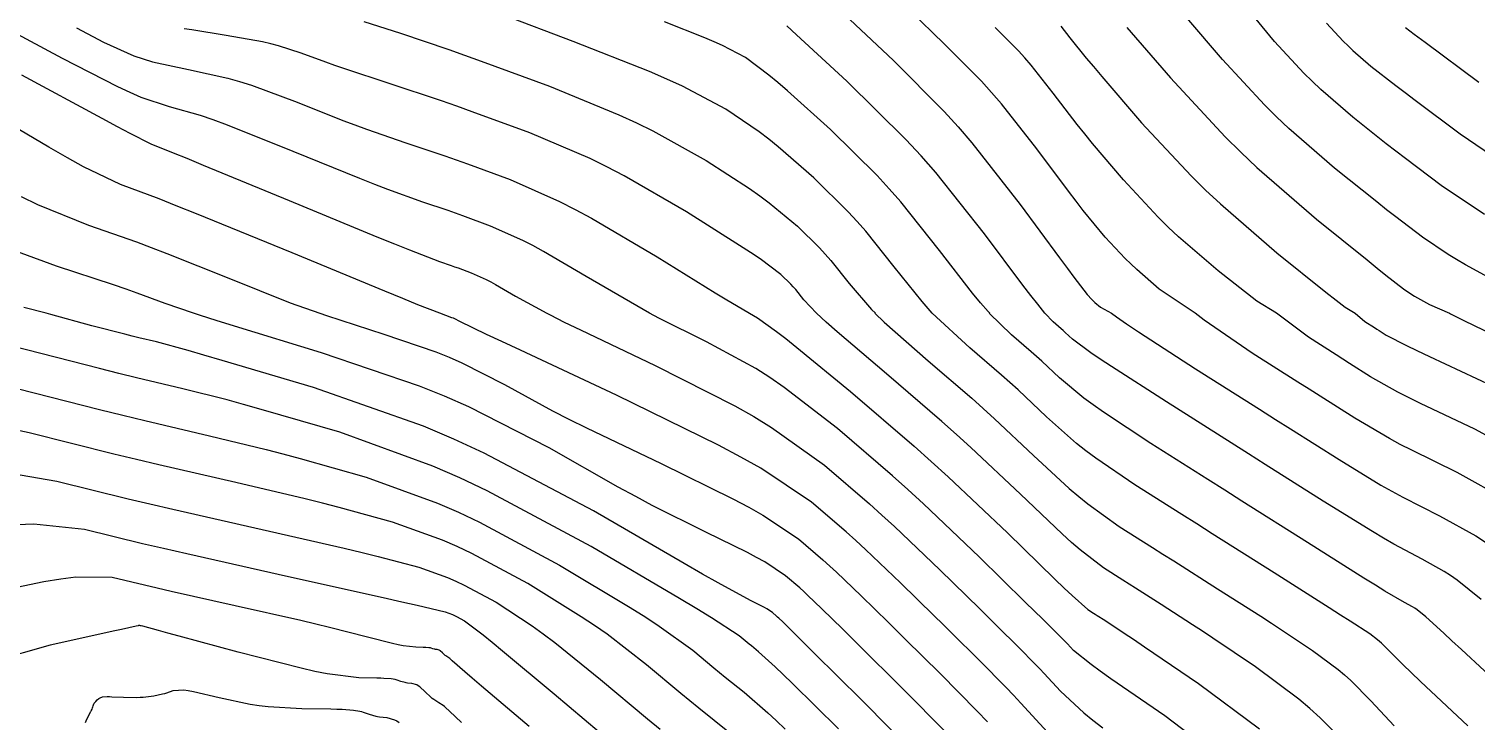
# Model space of a CAD drawing. Header units: metres. Extents: x 837475 to 838479, y 1189012 to 1191015.
# Drawn here: x 837892.9 to 837985.2, y 1189974 to 1190018.1 of the extents above; entities that cross this region are included whole.
import ezdxf

# ---------------------------------------------------------------- set-up
doc = ezdxf.new("R2010")
doc.units = ezdxf.units.M
doc.header["$LTSCALE"] = 0.3
doc.layers.add('COTAS 10', color=1, linetype='Continuous')
doc.layers.add('COTAS INT', color=252, linetype='Continuous')

msp = doc.modelspace()

# ---------------------------------------------------------------- linework, layer by layer
at = {"layer": 'COTAS 10'}
for points in [[(837984.669, 1189973.693), (837981.658, 1189976.515), (837981.053, 1189977.088), (837980.547, 1189977.572), (837979.543, 1189978.566), (837979.152, 1189978.964), (837979.032, 1189979.07), (837978.907, 1189979.175), (837978.414, 1189979.543), (837977.158, 1189980.358), (837976.552, 1189980.745), (837975.834, 1189981.202), (837972.309, 1189983.437), (837968.359, 1189985.936), (837967.374, 1189986.56), (837966.435, 1189987.154), (837963.437, 1189989.053), (837960.933, 1189990.758), (837960.306, 1189991.229), (837959.707, 1189991.701), (837957.785, 1189993.401), (837955.982, 1189995.107), (837955.459, 1189995.582), (837954.925, 1189996.058), (837952.908, 1189997.785), (837950.502, 1190000), (837949.852, 1190000.755), (837948.079, 1190002.956), (837946.261, 1190005.236), (837945.714, 1190005.855), (837945.15, 1190006.468), (837942.956, 1190008.64), (837940.686, 1190010.611), (837940.073, 1190011.099), (837939.468, 1190011.562), (837937.337, 1190013.021), (837934.578, 1190014.471), (837933.575, 1190014.927), (837932.468, 1190015.407), (837927.611, 1190017.337), (837923.119, 1190019.028)], [(837989.077, 1189990.448), (837985.109, 1189992.599), (837981.656, 1189994.247), (837980.893, 1189994.627), (837980.214, 1189994.974), (837978.462, 1189995.952), (837977.122, 1189996.8), (837976.703, 1189997.066), (837976.262, 1189997.345), (837974.499, 1189998.462), (837972.469, 1190000), (837971.209, 1190000.763), (837968.735, 1190002.698), (837966.219, 1190004.874), (837965.557, 1190005.498), (837964.91, 1190006.132), (837962.698, 1190008.502), (837960.727, 1190010.828), (837960.231, 1190011.436), (837959.756, 1190012.027), (837958.224, 1190014.028), (837956.811, 1190015.825), (837956.412, 1190016.287), (837956.009, 1190016.735), (837954.525, 1190018.224)], [(837975.664, 1190018.489), (837976.723, 1190017.35), (837977.027, 1190017.05), (837977.335, 1190016.757), (837978.489, 1190015.756), (837980.081, 1190014.512), (837980.666, 1190014.067), (837981.314, 1190013.577), (837984.176, 1190011.443), (837987.699, 1190009.032)], [(837892.41, 1190015.211), (837897.525, 1190012.446), (837898.512, 1190011.917), (837899.314, 1190011.491), (837900.658, 1190010.802), (837902.09, 1190010.235), (837902.947, 1190009.885), (837904.004, 1190009.451), (837909.483, 1190007.185), (837915.079, 1190004.876), (837916.209, 1190004.416), (837917.158, 1190004.033), (837919.071, 1190003.294), (837919.823, 1190003.043), (837920.04, 1190002.967), (837920.26, 1190002.889), (837921.087, 1190002.585), (837922.041, 1190002.16), (837922.341, 1190002.006), (837922.656, 1190001.835), (837923.926, 1190001.087), (837925.926, 1190000), (837926.127, 1189999.891), (837927.03, 1189999.438), (837928.06, 1189998.932), (837932.838, 1189996.664), (837937.907, 1189994.099), (837939.119, 1189993.406), (837940.248, 1189992.719), (837943.637, 1189990.302), (837946.498, 1189987.838), (837947.294, 1189987.122), (837948.092, 1189986.393), (837950.989, 1189983.637), (837953.532, 1189981.145), (837954.107, 1189980.58), (837954.626, 1189980.07), (837956.035, 1189978.683), (837957.075, 1189977.628), (837957.363, 1189977.327), (837957.65, 1189977.023), (837958.683, 1189975.892), (837960.17, 1189974.515), (837960.743, 1189974.056), (837961.385, 1189973.562)], [(837944.517, 1189973.498), (837941.584, 1189976.378), (837940.986, 1189976.958), (837940.481, 1189977.443), (837939.429, 1189978.41), (837938.967, 1189978.78), (837938.833, 1189978.889), (837938.697, 1189979.001), (837938.186, 1189979.429), (837936.419, 1189980.574), (837935.492, 1189981.137), (837934.374, 1189981.807), (837928.756, 1189985.118), (837922.124, 1189988.675), (837920.367, 1189989.5), (837918.644, 1189990.255), (837912.71, 1189992.408), (837907.704, 1189993.868), (837906.566, 1189994.187), (837905.535, 1189994.469), (837902.71, 1189995.181), (837899.747, 1189995.883), (837898.629, 1189996.159), (837897.383, 1189996.471), (837891.807, 1189997.891)], [(837924.789, 1189973.64), (837921.755, 1189976.219), (837921.168, 1189976.721), (837920.691, 1189977.13), (837919.884, 1189977.84), (837919.786, 1189977.94), (837919.757, 1189977.964), (837919.726, 1189977.987), (837919.608, 1189978.059), (837919.48, 1189978.14), (837919.443, 1189978.169), (837919.405, 1189978.201), (837919.263, 1189978.341), (837919.123, 1189978.469), (837919.085, 1189978.493), (837919.049, 1189978.514), (837918.924, 1189978.549), (837918.808, 1189978.56), (837918.777, 1189978.566), (837918.747, 1189978.572), (837918.643, 1189978.603), (837918.544, 1189978.636), (837918.49, 1189978.65), (837918.393, 1189978.668), (837918.208, 1189978.68), (837918.125, 1189978.683), (837918.028, 1189978.686), (837917.564, 1189978.693), (837916.754, 1189978.797), (837916.439, 1189978.861), (837916.084, 1189978.94), (837914.476, 1189979.35), (837912.049, 1189979.965), (837911.178, 1189980.173), (837910.221, 1189980.397), (837906.047, 1189981.343), (837901.961, 1189982.259), (837901.06, 1189982.466), (837900.258, 1189982.651), (837898.192, 1189983.15), (837895.882, 1189983.166), (837894.927, 1189983.047), (837893.834, 1189982.875), (837888.745, 1189981.808)]]:
    msp.add_lwpolyline(points, dxfattribs=at)
at = {"layer": 'COTAS INT'}
for points in [[(837987.207, 1189988.056), (837983.99, 1189989.839), (837981.087, 1189991.256), (837980.362, 1189991.635), (837979.671, 1189992.008), (837977.457, 1189993.306), (837975.241, 1189994.709), (837974.547, 1189995.148), (837973.819, 1189995.609), (837970.903, 1189997.457), (837967.848, 1189999.567), (837967.283, 1190000), (837964.986, 1190001.54), (837963.55, 1190002.782), (837963.172, 1190003.139), (837962.802, 1190003.5), (837961.54, 1190004.853), (837960.136, 1190006.561), (837959.678, 1190007.147), (837959.189, 1190007.782), (837957.171, 1190010.483), (837954.919, 1190013.347), (837954.282, 1190014.084), (837953.641, 1190014.797), (837951.276, 1190017.171), (837949.07, 1190019.306)], [(837985.722, 1190006.303), (837982.972, 1190008.145), (837980.691, 1190009.862), (837980.076, 1190010.335), (837979.468, 1190010.807), (837977.331, 1190012.503), (837975.294, 1190014.272), (837974.749, 1190014.789), (837974.212, 1190015.319), (837972.341, 1190017.331), (837970.572, 1190019.471)], [(837895.92, 1190018.201), (837897.637, 1190017.288), (837899.587, 1190016.413), (837900.166, 1190016.214), (837900.762, 1190016.034), (837903.054, 1190015.54), (837905.579, 1190014.995), (837906.322, 1190014.782), (837907.085, 1190014.543), (837909.995, 1190013.458), (837912.906, 1190012.295), (837913.668, 1190012.006), (837914.411, 1190011.732), (837916.935, 1190010.865), (837919.416, 1190010.037), (837920.131, 1190009.788), (837920.858, 1190009.53), (837923.587, 1190008.527), (837926.733, 1190007.125), (837927.722, 1190006.616), (837928.763, 1190006.054), (837932.951, 1190003.587), (837936.661, 1190001.302), (837937.4, 1190000.855), (837938.015, 1190000.487), (837938.846, 1190000), (837939.364, 1189999.704), (837940.577, 1189998.841), (837941.165, 1189998.38), (837941.863, 1189997.821), (837945.297, 1189995), (837949.354, 1189991.518), (837950.445, 1189990.543), (837951.522, 1189989.563), (837955.297, 1189985.986), (837958.324, 1189983.044), (837958.93, 1189982.464), (837959.435, 1189981.987), (837960.422, 1189981.112), (837960.79, 1189980.879), (837960.906, 1189980.806), (837961.027, 1189980.729), (837961.512, 1189980.422), (837962.745, 1189979.603), (837963.337, 1189979.203), (837964.039, 1189978.728), (837967.479, 1189976.39), (837971.371, 1189973.487)], [(837977.441, 1189971.975), (837975.253, 1189974.198), (837974.582, 1189974.795), (837973.883, 1189975.383), (837971.124, 1189977.441), (837968.412, 1189979.271), (837967.742, 1189979.717), (837967.108, 1189980.136), (837965.111, 1189981.427), (837963.471, 1189982.465), (837963.062, 1189982.724), (837962.672, 1189982.97), (837961.427, 1189983.759), (837959.934, 1189984.91), (837959.388, 1189985.386), (837958.785, 1189985.929), (837956.126, 1189988.458), (837952.972, 1189991.442), (837952.057, 1189992.272), (837951.123, 1189993.104), (837947.596, 1189996.126), (837944.439, 1189998.816), (837943.737, 1189999.439), (837943.121, 1190000), (837942.319, 1190000.848), (837941.797, 1190001.503), (837941.64, 1190001.68), (837941.478, 1190001.856), (837940.848, 1190002.479), (837939.522, 1190003.464), (837938.921, 1190003.868), (837938.219, 1190004.329), (837934.837, 1190006.469), (837930.844, 1190008.768), (837929.756, 1190009.329), (837928.676, 1190009.858), (837924.837, 1190011.498), (837921.157, 1190012.851), (837920.176, 1190013.198), (837919.212, 1190013.534), (837915.867, 1190014.651), (837913.037, 1190015.582), (837912.397, 1190015.801), (837911.819, 1190016.004), (837910.251, 1190016.595), (837908.812, 1190017.061), (837908.314, 1190017.184), (837907.775, 1190017.305), (837905.47, 1190017.72), (837903.27, 1190018.063), (837902.797, 1190018.137)], [(837914.242, 1190018.6), (837916.585, 1190017.862), (837919.669, 1190016.819), (837920.668, 1190016.465), (837921.73, 1190016.083), (837926.087, 1190014.47), (837930.521, 1190012.652), (837931.631, 1190012.141), (837932.69, 1190011.627), (837936.087, 1190009.745), (837938.843, 1190007.945), (837939.497, 1190007.484), (837940.104, 1190007.038), (837941.902, 1190005.56), (837943.314, 1190004.162), (837943.677, 1190003.767), (837944.029, 1190003.369), (837945.199, 1190001.902), (837946.638, 1190000.237), (837946.875, 1190000)], [(837954.168, 1190000), (837954.065, 1190000.102), (837953.581, 1190000.656), (837953.066, 1190001.272), (837950.959, 1190004.009), (837948.493, 1190007.102), (837947.752, 1190007.942), (837946.986, 1190008.774), (837944.009, 1190011.72), (837941.268, 1190014.185), (837940.649, 1190014.715), (837940.092, 1190015.178), (837938.587, 1190016.298), (837937.123, 1190017.067), (837936.591, 1190017.309), (837936.004, 1190017.563), (837933.428, 1190018.587)], [(837985.518, 1189981.752), (837983.98, 1189982.98), (837983.569, 1189983.269), (837983.164, 1189983.537), (837981.752, 1189984.319), (837979.95, 1189985.275), (837979.3, 1189985.651), (837978.583, 1189986.076), (837975.447, 1189988.015), (837971.745, 1189990.358), (837970.671, 1189991.038), (837969.576, 1189991.731), (837965.447, 1189994.347), (837961.931, 1189996.605), (837961.223, 1189997.073), (837960.63, 1189997.472), (837959.444, 1189998.344), (837958.992, 1189998.772), (837958.86, 1189998.891), (837958.726, 1189999.011), (837958.22, 1189999.444), (837957.687, 1190000), (837957.23, 1190000.571), (837956.791, 1190001.127), (837956.28, 1190001.789), (837953.839, 1190005.063), (837950.725, 1190008.969), (837949.789, 1190010.029), (837948.821, 1190011.08), (837945.063, 1190014.8), (837941.849, 1190017.759), (837941.225, 1190018.33)], [(837945.249, 1190018.727), (837948.027, 1190016.117), (837951.272, 1190012.859), (837952.153, 1190011.881), (837953.026, 1190010.869), (837956.117, 1190006.939), (837958.621, 1190003.537), (837959.125, 1190002.858), (837959.546, 1190002.293), (837960.382, 1190001.204), (837960.695, 1190000.869), (837960.787, 1190000.779), (837960.881, 1190000.69), (837961.237, 1190000.382), (837961.936, 1190000), (837962.252, 1189999.76), (837962.895, 1189999.319), (837963.651, 1189998.813), (837967.307, 1189996.452), (837971.376, 1189993.874), (837972.392, 1189993.23), (837973.36, 1189992.618), (837976.452, 1189990.661), (837979.127, 1189989.042), (837979.831, 1189988.643), (837980.519, 1189988.266), (837982.871, 1189987.079), (837985.185, 1189985.796), (837985.849, 1189985.358)], [(837958.704, 1190018.303), (837959.278, 1190017.572), (837960.324, 1190016.272), (837960.784, 1190015.724), (837961.317, 1190015.096), (837963.856, 1190012.15), (837967.017, 1190008.764), (837967.941, 1190007.858), (837968.887, 1190006.966), (837972.483, 1190003.856), (837975.617, 1190001.346), (837976.271, 1190000.831), (837976.834, 1190000.394), (837977.48, 1190000), (837978.094, 1189999.467), (837978.705, 1189999.08), (837978.858, 1189998.984), (837979.003, 1189998.892), (837979.467, 1189998.598), (837980.758, 1189997.941), (837981.424, 1189997.62), (837982.224, 1189997.238), (837986.228, 1189995.359)], [(837962.925, 1190018.217), (837965.696, 1190015.014), (837969.19, 1190011.257), (837970.192, 1190010.268), (837971.21, 1190009.302), (837975.014, 1190005.999), (837978.241, 1190003.396), (837978.895, 1190002.871), (837979.445, 1190002.432), (837980.566, 1190001.55), (837981.089, 1190001.199), (837981.262, 1190001.094), (837981.448, 1190000.986), (837982.221, 1190000.566), (837983.492, 1190000), (837983.57, 1189999.958), (837984.319, 1189999.583), (837985.163, 1189999.169), (837989.002, 1189997.348)], [(837986.945, 1190001.769), (837984.528, 1190003.084), (837983.947, 1190003.423), (837983.405, 1190003.751), (837981.769, 1190004.847), (837980.068, 1190006.147), (837979.485, 1190006.603), (837978.854, 1190007.102), (837976.173, 1190009.251), (837973.252, 1190011.787), (837972.47, 1190012.528), (837971.701, 1190013.288), (837969.019, 1190016.173), (837966.749, 1190018.844)], [(837980.694, 1190018.218), (837981.256, 1190017.798), (837981.937, 1190017.292), (837985.379, 1190014.74)], [(837969.416, 1189971.212), (837965.339, 1189974.314), (837961.902, 1189976.687), (837961.214, 1189977.177), (837960.64, 1189977.593), (837959.517, 1189978.492), (837959.137, 1189978.907), (837959.032, 1189979.019), (837958.926, 1189979.129), (837958.544, 1189979.517), (837957.537, 1189980.506), (837957.037, 1189980.996), (837956.442, 1189981.579), (837953.495, 1189984.467), (837949.937, 1189987.85), (837948.957, 1189988.747), (837947.98, 1189989.625), (837944.467, 1189992.651), (837941.056, 1189995.27), (837940.142, 1189995.893), (837939.242, 1189996.47), (837936.101, 1189998.184), (837933.068, 1189999.686), (837932.48, 1190000), (837931.248, 1190000.706), (837928.439, 1190002.337), (837925.71, 1190003.945), (837925.032, 1190004.311), (837924.387, 1190004.643), (837922.337, 1190005.556), (837920.559, 1190006.209), (837920.085, 1190006.377), (837919.619, 1190006.54), (837918.003, 1190007.079), (837915.784, 1190007.882), (837914.939, 1190008.211), (837913.992, 1190008.585), (837909.739, 1190010.321), (837905.544, 1190011.997), (837904.635, 1190012.334), (837903.835, 1190012.615), (837901.856, 1190013.171), (837900.038, 1190013.762), (837899.339, 1190014.066), (837898.556, 1190014.43), (837895.023, 1190016.249), (837891.586, 1190018.101)], [(837957.85, 1189973.292), (837956.162, 1189975.138), (837955.694, 1189975.635), (837955.224, 1189976.127), (837953.525, 1189977.85), (837951.715, 1189979.635), (837951.177, 1189980.164), (837950.622, 1189980.71), (837948.483, 1189982.808), (837946.247, 1189984.935), (837945.631, 1189985.498), (837945.016, 1189986.05), (837942.808, 1189987.952), (837939.563, 1189990.112), (837938.294, 1189990.826), (837936.866, 1189991.591), (837930.37, 1189994.775), (837924.248, 1189997.633), (837923.055, 1189998.193), (837922.079, 1189998.653), (837920.37, 1189999.476), (837920.058, 1189999.636), (837919.963, 1189999.677), (837919.866, 1189999.716), (837919.484, 1189999.846), (837919.091, 1190000), (837917.687, 1190000.542), (837916.742, 1190000.929), (837915.587, 1190001.403), (837909.674, 1190003.842), (837903.565, 1190006.344), (837902.287, 1190006.857), (837901.189, 1190007.293), (837898.717, 1190008.218), (837896.362, 1190009.346), (837895.338, 1190009.909), (837894.153, 1190010.581), (837888.527, 1190013.916)], [(837892.381, 1190007.453), (837893.442, 1190006.931), (837896.679, 1190005.606), (837899.739, 1190004.547), (837900.687, 1190004.195), (837901.679, 1190003.816), (837905.626, 1190002.235), (837909.548, 1190000.657), (837911.435, 1190000), (837911.863, 1189999.848), (837915.516, 1189998.664), (837918.833, 1189997.535), (837919.683, 1189997.193), (837920.502, 1189996.838), (837923.215, 1189995.45), (837926.28, 1189993.781), (837927.322, 1189993.25), (837928.448, 1189992.689), (837933.215, 1189990.41), (837937.792, 1189988.167), (837938.798, 1189987.628), (837939.692, 1189987.124), (837941.978, 1189985.603), (837943.534, 1189984.263), (837943.967, 1189983.874), (837944.401, 1189983.477), (837945.977, 1189981.978), (837947.712, 1189980.275), (837948.246, 1189979.749), (837948.804, 1189979.199), (837951.015, 1189977.017), (837953.373, 1189974.625), (837954.025, 1189973.944)], [(837951.522, 1189973.124), (837948.505, 1189976.183), (837945.893, 1189978.763), (837945.316, 1189979.333), (837944.802, 1189979.84), (837943.471, 1189981.149), (837942.556, 1189982.019), (837942.304, 1189982.25), (837942.052, 1189982.476), (837941.149, 1189983.254), (837939.821, 1189984.137), (837939.302, 1189984.43), (837938.718, 1189984.743), (837936.06, 1189986.045), (837932.649, 1189987.744), (837931.59, 1189988.307), (837930.48, 1189988.91), (837926.06, 1189991.423), (837920.947, 1189994.039), (837919.402, 1189994.708), (837917.8, 1189995.353), (837911.548, 1189997.482), (837905.992, 1189999.164), (837904.829, 1189999.527), (837903.83, 1189999.846), (837903.386, 1190000), (837901.579, 1190000.627), (837899.792, 1190001.289), (837899.086, 1190001.532), (837898.288, 1190001.802), (837894.642, 1190002.993), (837890.522, 1190004.517)], [(837949.671, 1189971.623), (837945.995, 1189975.35), (837942.982, 1189978.328), (837942.385, 1189978.917), (837941.892, 1189979.405), (837940.965, 1189980.319), (837940.71, 1189980.561), (837940.64, 1189980.625), (837940.571, 1189980.688), (837940.319, 1189980.904), (837939.95, 1189981.15), (837939.806, 1189981.231), (837939.644, 1189981.318), (837938.905, 1189981.68), (837936.849, 1189982.8), (837935.857, 1189983.364), (837934.681, 1189984.039), (837928.905, 1189987.396), (837921.92, 1189991.084), (837919.983, 1189991.967), (837918.044, 1189992.792), (837911.027, 1189995.273), (837905.218, 1189996.992), (837904.04, 1189997.335), (837903.05, 1189997.621), (837901.027, 1189998.174), (837899.904, 1189998.44), (837899.481, 1189998.545), (837899.008, 1189998.663), (837896.896, 1189999.201), (837894.29, 1189999.913), (837893.991, 1190000), (837892.554, 1190000.361)], [(837946.846, 1190000), (837947.443, 1189999.434), (837950.252, 1189996.956), (837953.024, 1189994.581), (837953.758, 1189993.927), (837954.477, 1189993.274), (837956.956, 1189990.929), (837959.246, 1189988.815), (837959.847, 1189988.308), (837960.434, 1189987.834), (837962.432, 1189986.406), (837964.554, 1189985.062), (837965.218, 1189984.642), (837965.915, 1189984.2), (837968.71, 1189982.432), (837971.471, 1189980.669), (837972.147, 1189980.231), (837972.785, 1189979.815), (837974.769, 1189978.492), (837976.395, 1189977.279), (837976.807, 1189976.933), (837977.202, 1189976.581), (837978.492, 1189975.271), (837979.98, 1189973.69)], [(837987.19, 1189975.83), (837984.263, 1189978.553), (837983.655, 1189979.116), (837983.136, 1189979.595), (837981.992, 1189980.632), (837981.437, 1189981.076), (837981.288, 1189981.18), (837981.142, 1189981.277), (837980.632, 1189981.559), (837979.382, 1189982.284), (837978.769, 1189982.659), (837978.04, 1189983.11), (837974.442, 1189985.369), (837970.261, 1189988.015), (837969.163, 1189988.71), (837968.092, 1189989.388), (837964.442, 1189991.7), (837961.432, 1189993.681), (837960.764, 1189994.151), (837960.168, 1189994.586), (837958.615, 1189995.872), (837957.487, 1189996.939), (837957.159, 1189997.236), (837956.825, 1189997.534), (837955.564, 1189998.615), (837954.139, 1190000)], [(837891.138, 1189995.444), (837897.393, 1189993.858), (837898.883, 1189993.489), (837900.268, 1189993.152), (837904.394, 1189992.188), (837908.021, 1189991.317), (837909.091, 1189991.039), (837910.189, 1189990.744), (837914.394, 1189989.542), (837918.957, 1189987.887), (837920.282, 1189987.306), (837921.633, 1189986.671), (837926.734, 1189983.936), (837931.246, 1189981.227), (837932.226, 1189980.609), (837933.09, 1189980.049), (837935.235, 1189978.501), (837936.578, 1189977.377), (837936.935, 1189977.083), (837937.286, 1189976.796), (837938.501, 1189975.825), (837940.01, 1189974.525), (837940.546, 1189974.032), (837941.134, 1189973.481)], [(837937.573, 1189973.24), (837935.606, 1189974.813), (837935.038, 1189975.276), (837934.459, 1189975.752), (837932.285, 1189977.573), (837929.76, 1189979.524), (837928.961, 1189980.082), (837928.118, 1189980.647), (837924.712, 1189982.754), (837921.143, 1189984.668), (837920.197, 1189985.112), (837919.27, 1189985.518), (837916.077, 1189986.677), (837912.675, 1189987.619), (837911.616, 1189987.89), (837910.507, 1189988.165), (837906.077, 1189989.194), (837901.161, 1189990.324), (837899.745, 1189990.663), (837898.304, 1189991.013), (837892.901, 1189992.371), (837887.985, 1189993.416)], [(837890.589, 1189989.993), (837894.665, 1189989.297), (837899.215, 1189988.168), (837900.606, 1189987.837), (837902.055, 1189987.497), (837912.992, 1189985.014), (837914.141, 1189984.742), (837915.161, 1189984.495), (837917.761, 1189983.811), (837919.584, 1189983.15), (837920.113, 1189982.918), (837920.652, 1189982.665), (837922.69, 1189981.572), (837924.99, 1189980.068), (837925.696, 1189979.554), (837926.431, 1189978.999), (837929.335, 1189976.645), (837932.34, 1189974.128), (837933.14, 1189973.47)], [(837892.143, 1189986.533), (837893.193, 1189986.569), (837896.429, 1189986.224), (837900.126, 1189985.323), (837901.468, 1189985.01), (837902.949, 1189984.669), (837909.444, 1189983.208), (837915.478, 1189981.862), (837916.667, 1189981.594), (837917.646, 1189981.371), (837919.444, 1189980.946), (837919.897, 1189980.782), (837920.028, 1189980.724), (837920.162, 1189980.661), (837920.667, 1189980.39), (837921.862, 1189979.488), (837922.43, 1189979.027), (837923.102, 1189978.474), (837926.384, 1189975.717), (837930.221, 1189972.504)], [(837920.485, 1189973.897), (837919.71, 1189974.616), (837919.467, 1189974.864), (837919.394, 1189974.925), (837919.318, 1189974.982), (837919.024, 1189975.161), (837918.703, 1189975.364), (837918.611, 1189975.437), (837918.517, 1189975.517), (837918.164, 1189975.864), (837917.813, 1189976.183), (837917.72, 1189976.245), (837917.629, 1189976.295), (837917.318, 1189976.383), (837917.028, 1189976.411), (837916.952, 1189976.425), (837916.877, 1189976.441), (837916.618, 1189976.518), (837916.371, 1189976.599), (837916.304, 1189976.618), (837916.236, 1189976.635), (837915.996, 1189976.68), (837915.534, 1189976.71), (837915.327, 1189976.717), (837915.085, 1189976.724), (837913.929, 1189976.742), (837911.909, 1189977.002), (837911.123, 1189977.16), (837910.24, 1189977.357), (837906.231, 1189978.38), (837902.47, 1189979.405), (837901.742, 1189979.603), (837901.151, 1189979.764), (837900.147, 1189980.033), (837900.048, 1189980.055), (837900.026, 1189980.06), (837900.006, 1189980.065), (837899.956, 1189980.077), (837899.9, 1189980.077), (837899.876, 1189980.074), (837899.85, 1189980.07), (837899.725, 1189980.044), (837898.795, 1189979.838), (837898.26, 1189979.72), (837897.605, 1189979.576), (837894.237, 1189978.837), (837890.615, 1189977.808)], [(837896.484, 1189973.903), (837896.535, 1189974.015), (837896.583, 1189974.117), (837896.721, 1189974.391), (837896.818, 1189974.569), (837896.84, 1189974.609), (837896.859, 1189974.646), (837896.909, 1189974.748), (837896.94, 1189974.827), (837896.948, 1189974.849), (837896.955, 1189974.871), (837896.977, 1189974.953), (837897, 1189975.03), (837897.008, 1189975.05), (837897.016, 1189975.069), (837897.053, 1189975.132), (837897.105, 1189975.2), (837897.124, 1189975.222), (837897.144, 1189975.246), (837897.234, 1189975.342), (837897.348, 1189975.435), (837897.384, 1189975.456), (837897.422, 1189975.474), (837897.577, 1189975.525), (837897.885, 1189975.546), (837898.02, 1189975.546), (837898.177, 1189975.544), (837898.923, 1189975.516), (837899.758, 1189975.502), (837899.971, 1189975.509), (837900.175, 1189975.52), (837900.847, 1189975.597), (837901.415, 1189975.716), (837901.554, 1189975.753), (837901.686, 1189975.792), (837902.093, 1189975.949), (837902.757, 1189975.982), (837903.049, 1189975.943), (837903.39, 1189975.883), (837905.011, 1189975.492), (837906.996, 1189975.064), (837907.564, 1189974.981), (837908.141, 1189974.912), (837910.293, 1189974.791), (837912.143, 1189974.762), (837912.528, 1189974.752), (837912.859, 1189974.74), (837913.598, 1189974.692), (837913.983, 1189974.619), (837914.09, 1189974.593), (837914.198, 1189974.563), (837914.593, 1189974.433), (837915.006, 1189974.309), (837915.126, 1189974.284), (837915.249, 1189974.262), (837915.711, 1189974.217), (837916.21, 1189974.077), (837916.355, 1189973.996), (837916.503, 1189973.897)]]:
    msp.add_lwpolyline(points, dxfattribs=at)

doc.saveas('drawing.dxf')
